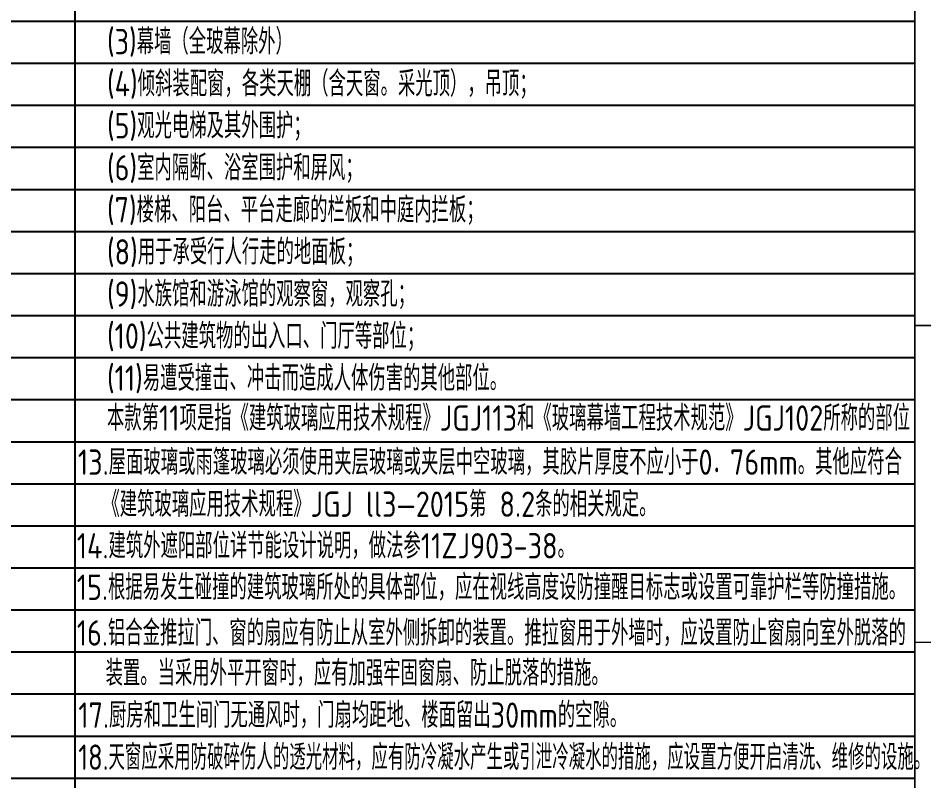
# Model space of a CAD drawing. Extents: x -737978 to 768813, y -372247 to 1140308.
# Drawn here: x -631410 to -614187, y -14149 to 362 of the extents above; entities that cross this region are included whole.
import ezdxf

# ---------------------------------------------------------------- set-up
doc = ezdxf.new("R2010")
doc.units = 0
doc.header["$LTSCALE"] = 1000
doc.header["$MEASUREMENT"] = 0
doc.layers.get('0').update_dxf_attribs({"linetype": 'CONTINUOUS'})
for name, color, linetype in [('A-ANNO-TABS', 7, 'CONTINUOUS'), ('A-ANNO-TEXT', 7, 'CONTINUOUS'), ('PUB_TITLE', 4, 'CONTINUOUS')]:
    doc.layers.add(name, color=color, linetype=linetype)
doc.styles.add('A-单线字', font='GBENOR', dxfattribs={"bigfont": 'GBCBIG'})

# ---------------------------------------------------------------- blocks, each defined once
blk = doc.blocks.new('TQ1')
at = {"layer": 'PUB_TITLE', "const_width": 20}
for points in [[(-49855, -378414), (-49855, -418455)], [(-49855, -392355), (-43855, -392355)], [(-49855, -396559), (-43855, -396559)]]:
    blk.add_lwpolyline(points, dxfattribs=at)

msp = doc.modelspace()

# ---------------------------------------------------------------- linework, layer by layer
at = {"layer": 'A-ANNO-TABS', "color": 8}
for p, q in [((-630332.6, 11497.5), (-630332.6, -40502.5)), ((-630332.6, 11497.5), (-630332.6, -40502.5)), ((-614358.7, 297.5), (-686357.6, 297.5)), ((-614358.7, -502.5), (-686357.6, -502.5)), ((-614358.7, -1302.5), (-686357.6, -1302.5)), ((-614358.7, -2102.5), (-686357.6, -2102.5)), ((-614358.7, -2902.5), (-686357.6, -2902.5)), ((-614358.7, -3702.5), (-686357.6, -3702.5)), ((-614358.7, -4502.5), (-686357.6, -4502.5)), ((-614358.7, -5302.5), (-686357.6, -5302.5)), ((-614358.7, -6102.5), (-686357.6, -6102.5)), ((-614358.7, -6902.5), (-686357.6, -6902.5)), ((-614358.7, -7702.5), (-686357.6, -7702.5)), ((-614358.7, -8502.5), (-686357.6, -8502.5)), ((-614358.7, -9302.5), (-686357.6, -9302.5)), ((-614358.7, -10102.5), (-686357.6, -10102.5)), ((-614358.7, -10902.5), (-686357.6, -10902.5)), ((-614358.7, -11702.5), (-686357.6, -11702.5)), ((-614358.7, -12502.5), (-686357.6, -12502.5)), ((-614358.7, -13302.5), (-686357.6, -13302.5)), ((-614358.7, -14102.5), (-686357.6, -14102.5))]:
    msp.add_line(p, q, dxfattribs=at)

# ---------------------------------------------------------------- block references
at = {"xscale": 1.433507481003284, "yscale": 1.433507481003284, "zscale": 1.433507481003284}
msp.add_blockref('TQ1', (-542891.5, 556956.1), dxfattribs=at)

# ---------------------------------------------------------------- texts
at = {"layer": 'A-ANNO-TEXT', "style": 'A-单线字', "width": 0.95}
for s, p in [('(3)幕墙（全玻幕除外）', (-629720.7, -326.9)), ('(4)倾斜装配窗，各类天棚（含天窗。采光顶），吊顶；', (-629720.7, -1126.9)), ('(5)观光电梯及其外围护；', (-629720.7, -1926.9)), ('(6)室内隔断、浴室围护和屏风；', (-629720.7, -2726.9)), ('(7)楼梯、阳台、平台走廊的栏板和中庭内拦板；', (-629720.7, -3526.9)), ('(8)用于承受行人行走的地面板；', (-629720.7, -4326.9)), ('(9)水族馆和游泳馆的观察窗，观察孔；', (-629720.7, -5128.8)), ('(10)公共建筑物的出入口、门厅等部位；', (-629720.7, -5928.8)), ('(11)易遭受撞击、冲击而造成人体伤害的其他部位。', (-629720.7, -6728.8)), ('本款第11项是指《建筑玻璃应用技术规程》JGJ113和《玻璃幕墙工程技术规范》JGJ102所称的部位', (-629720.7, -7487.4))]:
    msp.add_text(s, height=482.27, dxfattribs=at).set_placement(p)
at = {"layer": 'A-ANNO-TEXT', "color": 7, "style": 'A-单线字'}
for s, width, p in [('13.屋面玻璃或雨篷玻璃必须使用夹层玻璃或夹层中空玻璃，其胶片厚度不应小于0．76mm。其他应符合', 0.95, (-630272.7, -8326.9)), ('《建筑玻璃应用技术规程》JGJ ll3—2015第 8.2条的相关规定。', 0.95, (-629807.1, -9126.9)), ('14.建筑外遮阳部位详节能设计说明，做法参11ZJ903-38。', 0.95, (-630294.9, -9918)), ('15.根据易发生碰撞的建筑玻璃所处的具体部位，应在视线高度设防撞醒目标志或设置可靠护栏等防撞措施。', 0.95, (-630294.9, -10706.5)), ('16.铝合金推拉门、窗的扇应有防止从室外侧拆卸的装置。推拉窗用于外墙时，应设置防止窗扇向室外脱落的', 0.95, (-630294.8, -11576)), ('装置。当采用外平开窗时，应有加强牢固窗扇、防止脱落的措施。', 0.95, (-629746.2, -12339.4)), ('17.厨房和卫生间门无通风时，门扇均距地、楼面留出30mm的空隙。', 0.95, (-630265.3, -13139.4)), ('18.天窗应采用防破碎伤人的透光材料，应有防冷凝水产生或引泄冷凝水的措施，应设置方便开启清洗、维修的设施。', 0.9, (-630265.3, -13939.4))]:
    msp.add_text(s, height=482.27, dxfattribs=dict(at, width=width)).set_placement(p)

doc.saveas('drawing.dxf')
